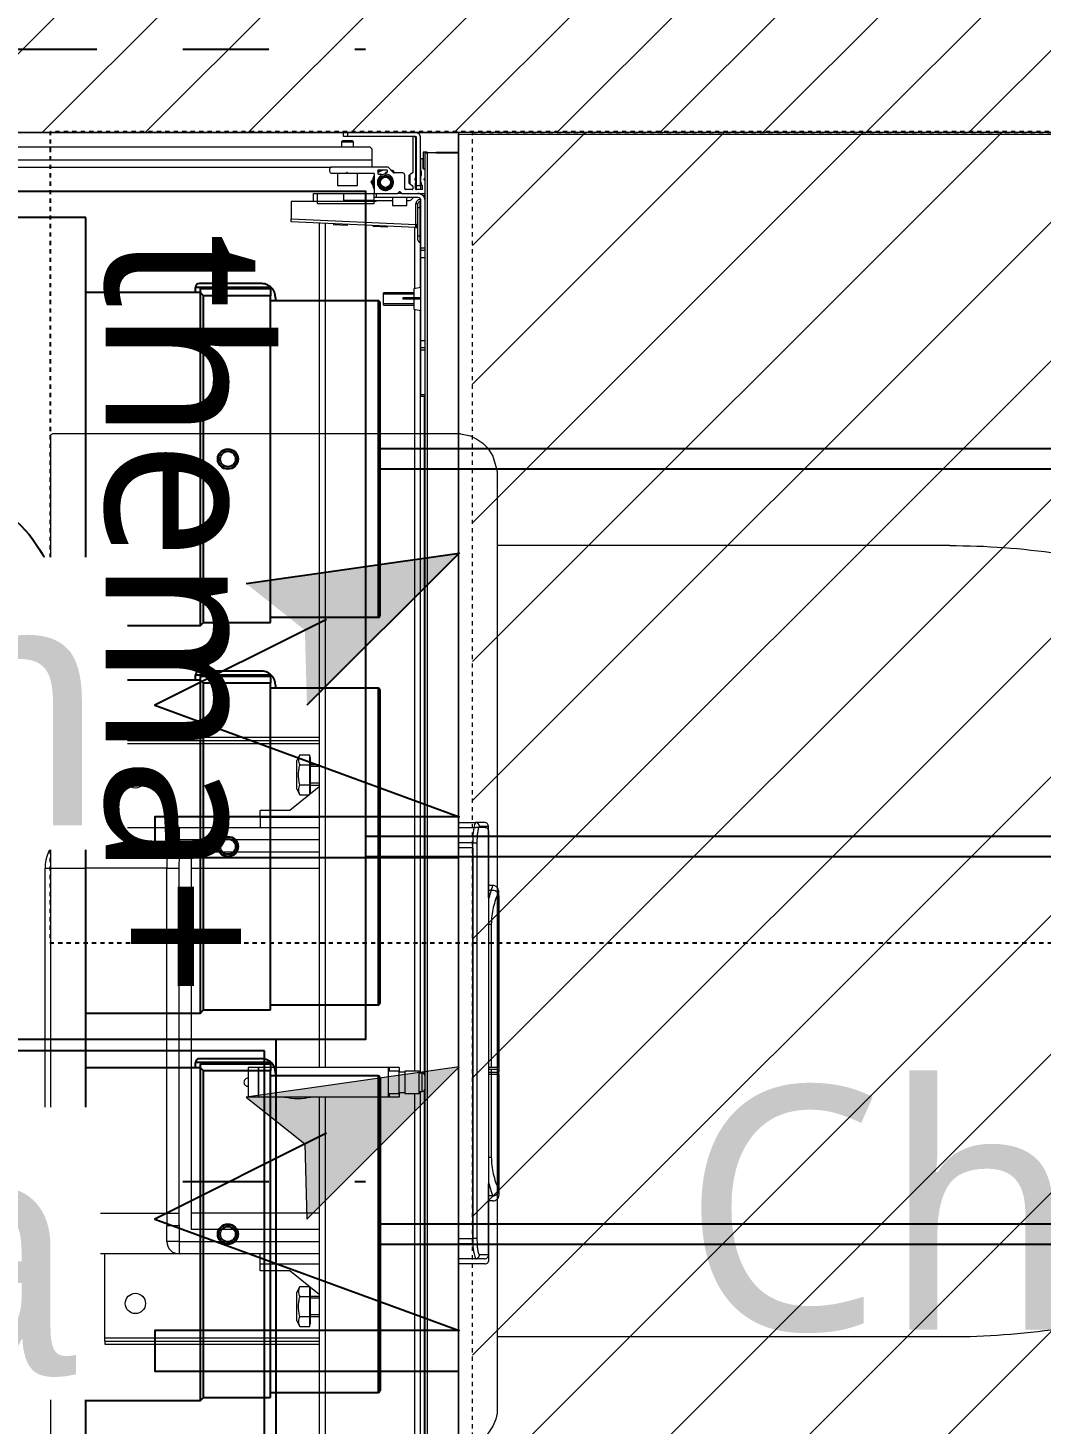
# Model space of a CAD drawing. Header units: centimetres. Extents: x 2191 to 12545, y -680 to 18662.
# Drawn here: x 10282.8 to 10332.7, y 8879.8 to 8948.6 of the extents above; entities that cross this region are included whole.
import ezdxf

# ---------------------------------------------------------------- set-up
doc = ezdxf.new("R2010")
doc.units = ezdxf.units.CM
for name, pattern in [('prlm_vmc', [0.282222, 0.141111, -0.141111]), ('Style de ligne -1', [0.41664, 0.20828, -0.20836]), ('VW-01', [0.41656, 0.20828, -0.20828])]:
    doc.linetypes.add(name, pattern=pattern)
for name, color, linetype in [('B Aménagement intérieur', 252, 'Continuous'), ('B Faux plafonds', 252, 'Continuous'), ('B Faux plafonds_Hatch', 252, 'Continuous'), ('B GÈnÈral_Hatch', 252, 'Continuous'), ('B Général', 252, 'Continuous'), ('C ANNOTATIONS-prestations', 252, 'Continuous'), ('D SURFACES-shab', 252, 'Continuous'), ('prlm-CHAUFF', 4, 'Continuous')]:
    doc.layers.add(name, color=color, linetype=linetype)
doc.layers.add('prlm-ELEC-CFO', color=1, linetype='Continuous', lineweight=25)
doc.styles.add('prlm-chauff', font='trebucbi.ttf', dxfattribs={"height": 18})
doc.styles.add('prlm-elec-cfo', font='comic.ttf', dxfattribs={"height": 12})

# ---------------------------------------------------------------- blocks, each defined once
blk = doc.blocks.new('200_wc-2')
at = {"layer": 'B Général', "color": 7, "linetype": 'Continuous', "lineweight": 5}
for p, q in [((-25, -20.1), (-25, 0)), ((-24.9, 0.1), (24.9, 0.1)), ((25, -20.1), (25, 0)), ((-19.5, -44.2), (-19.5, -21.9)), ((19.5, -44.2), (19.5, -21.9))]:
    blk.add_line(p, q, dxfattribs=at)
at = {"layer": 'B Général', "color": 7, "linetype": 'Continuous', "lineweight": 5, "flags": 128}
blk.add_lwpolyline([(-25, -20.1), (-24.9, -20.6), (-24.75, -20.9), (-24.55, -21.2), (-24.3, -21.45), (-23.9, -21.7), (-23.4, -21.85), (-23.15, -21.9), (23.25, -21.9), (23.55, -21.85), (23.9, -21.7), (24.2, -21.5), (24.45, -21.3), (24.65, -21.05), (24.8, -20.75), (24.9, -20.5), (24.95, -20.3), (25, -20.1)], dxfattribs=at)
for points in [[(-19.5, -44.199), (-19.5, -44.2, 0.036537), (-19.11, -49.53, 0.035337), (-17.941, -54.747), (-17.94, -54.75, 0.041299), (-16.221, -59.088), (-16.22, -59.09), (-16.217, -59.097, 0.041783), (-13.79, -63.08, 0.053503), (-10.774, -66.396), (-10.77, -66.4, 0.054816), (-7.122, -69.019), (-7.12, -69.02, 0.063755), (-3.68, -70.42), (-3.678, -70.421, 0.064897), (0, -70.9)], [(0, -70.9, 0.064897), (3.678, -70.421), (3.68, -70.42, 0.063726), (7.12, -69.02), (7.122, -69.019, 0.054816), (10.77, -66.4), (10.774, -66.396, 0.053503), (13.79, -63.08, 0.041783), (16.217, -59.097), (16.22, -59.09), (16.221, -59.088, 0.041299), (17.94, -54.75), (17.941, -54.747, 0.035337), (19.11, -49.53, 0.036556), (19.5, -44.2)]]:
    blk.add_lwpolyline(points, format="xyb", dxfattribs=at)
at = {"layer": 'B Général', "color": 7, "linetype": 'Continuous', "lineweight": 5}
for centre, start, end in [((-24.9, 0), 90, 180), ((24.9, 0), 0, 90)]:
    blk.add_arc(centre, 0.1, start, end, dxfattribs=at)
blk = doc.blocks.new('Groupe-126-1')
at = {"layer": 'B Général', "color": 154, "linetype": 'Style de ligne -1', "true_color": 0x0053a6, "flags": 128}
blk.add_lwpolyline([(-35.4, 7.6), (35.6, 7.6), (35.6, -32.4), (-35.4, -32.4)], close=True, dxfattribs=at)
at = {"layer": 'B Général', "xscale": -1, "rotation": 270}
blk.add_blockref('200_wc-2', (35.5, 7.5), dxfattribs=at)
blk = doc.blocks.new('WC-plan-PMR')
at = {"layer": 'B Général', "color": 7}
blk.add_blockref('Groupe-126-1', (0, 0), dxfattribs=at)
blk = doc.blocks.new('Groupe-137-1')
at = {"layer": 'B Faux plafonds_Hatch', "linetype": 'Continuous', "lineweight": 5, "true_color": 0xaaaaaa}
h = blk.add_hatch(dxfattribs=at)
h.set_pattern_fill('F_P__SOFFITE', color=253, style=0, pattern_type=2)
h.set_pattern_definition([(45, (0, 0.2205), (-3.5277778, 3.3072917), [])])
h.paths.add_polyline_path([(10935.773, 4134.411), (11065.081, 4134.411), (11065.081, 3989.561), (10935.773, 3989.561)])
at = {"layer": 'B Faux plafonds', "linetype": 'VW-01', "lineweight": 5, "flags": 128}
blk.add_lwpolyline([(10935.773, 4134.411), (11065.081, 4134.411), (11065.081, 3989.561), (10935.773, 3989.561)], close=True, dxfattribs=at)
at = {"layer": 'D SURFACES-shab', "lineweight": 18, "flags": 128}
blk.add_lwpolyline([(10935.081, 4134.34), (11065.081, 4134.34), (11065.081, 3989.561), (10935.081, 3989.561)], close=True, dxfattribs=at)
at = {"layer": 'B Général', "color": 7, "rotation": 180}
blk.add_blockref('WC-plan-PMR', (10950.581, 4102.061), dxfattribs=at)
blk = doc.blocks.new('Gaine 150_70')
at = {"layer": 'B Général', "color": 7, "linetype": 'Continuous', "lineweight": 5}
for p, q in [((-32.9, 37.985), (-32.9, 37.785)), ((-32.65, 38), (-32.65, 37.8)), ((-32.6, 38.285), (-32.6, 38.285)), ((-23.943, 38.285), (-32.6, 38.285)), ((-32.35, 38.3), (-32.35, 38.3)), ((-23.693, 38.3), (-32.35, 38.3)), ((-30.99, 37.919), (-23.943, 37.919)), ((-30.99, 37.782), (-30.99, 37.919)), ((-23.943, 37.919), (-23.943, 38.285)), ((-23.943, 37.782), (-23.943, 37.919)), ((-23.834, 38.285), (-23.834, 37.919)), ((-17.9, 38.285), (-23.834, 38.285)), ((-23.834, 37.919), (-19.51, 37.919)), ((-23.834, 37.919), (-23.834, 37.782)), ((-23.693, 37.934), (-23.693, 38.3)), ((-23.693, 37.797), (-23.693, 37.934)), ((-23.584, 38.3), (-23.584, 37.934)), ((-17.65, 38.3), (-23.584, 38.3)), ((-23.584, 37.934), (-23.584, 37.797)), ((-19.51, 37.782), (-19.51, 37.919)), ((-17.9, 38.285), (-17.9, 38.285)), ((-17.65, 38.3), (-17.65, 38.3)), ((-17.6, 37.985), (-17.6, 37.785)), ((-17.35, 38), (-17.35, 37.8)), ((-36, 37.585), (-36, 37.138)), ((-35.8, 37.785), (-35.8, 37.336)), ((-32.287, 37.785), (-35.8, 37.785)), ((-35.75, 37.6), (-35.75, 37.153)), ((-14.4, 37.8), (-35.55, 37.8)), ((-35, 37.213), (-15.5, 37.213)), ((-35, 37.015), (-35, 37.213)), ((-31.01, 37.782), (-19.49, 37.782)), ((-14.7, 37.785), (-18.19, 37.785)), ((-15.5, 37.213), (-15.5, 37.015)), ((-14.7, 37.785), (-14.7, 37.336)), ((-14.5, 37.585), (-14.5, 37.138)), ((-14.25, 37.6), (-14.25, 37.153)), ((-36, 36.305), (-36, 37.138)), ((-35.75, 36.32), (-35.75, 37.153)), ((-35, 37.015), (-35, 36.305)), ((-15.5, 37.015), (-35, 37.015)), ((-34.75, 37.03), (-34.75, 36.32)), ((-15.25, 37.03), (-34.75, 37.03)), ((-15.5, 36.305), (-15.5, 37.015)), ((-15.25, 36.32), (-15.25, 37.03)), ((-14.5, 37.138), (-14.5, 36.305)), ((-14.25, 37.153), (-14.25, 36.32)), ((18.5, 36.305), (-69, 36.305))]:
    blk.add_line(p, q, dxfattribs=at)
at = {"layer": 'B Général', "color": 7, "linetype": 'Continuous', "lineweight": 5, "flags": 128}
for points in [[(-32.6, 38.285, 0.198912), (-32.812, 38.197, 0.198912), (-32.9, 37.985)], [(-32.9, 37.985, 0.015662), (-32.555, 37.873, 0.015662), (-32.204, 37.783)], [(-32.35, 38.3, 0.198912), (-32.562, 38.212, 0.198912), (-32.65, 38)], [(-32.6, 38.285, 0.052495), (-31.814, 38.017, 0.052495), (-30.99, 37.919)], [(-19.51, 37.919, 0.052763), (-18.686, 38.017, 0.052763), (-17.9, 38.285)], [(-18.296, 37.783, 0.015616), (-17.945, 37.873, 0.015616), (-17.6, 37.985)], [(-17.6, 37.985, 0.198912), (-17.688, 38.197, 0.198912), (-17.9, 38.285)], [(-17.35, 38, 0.198912), (-17.438, 38.212, 0.198912), (-17.65, 38.3)], [(-35.8, 37.785, 0.198912), (-35.941, 37.726, 0.198912), (-36, 37.585)], [(-35.55, 37.8, 0.198912), (-35.691, 37.741, 0.198912), (-35.75, 37.6)], [(-32.305, 37.785), (-32.301, 37.785, 0.000336), (-31.019, 37.782), (-31.01, 37.782)], [(-14.5, 37.585, 0.198912), (-14.559, 37.726, 0.198912), (-14.7, 37.785)], [(-14.25, 37.6, 0.198912), (-14.309, 37.741, 0.198912), (-14.45, 37.8)], [(-36, 37.138, 0.057305), (-35.507, 37.019, 0.057305), (-35, 37.015)], [(-15.5, 37.015, 0.052931), (-14.993, 37.023, 0.052931), (-14.5, 37.138)]]:
    blk.add_lwpolyline(points, format="xyb", dxfattribs=at)
blk.add_lwpolyline([(-19.49, 37.782), (-18.183, 37.785), (-18.182, 37.785)], dxfattribs=at)
for points in [[(-70, 36.305), (19.5, 36.305), (19.5, -2.715), (-70, -2.715)], [(-70, -2.7), (-70, 36.3), (19.5, 36.3), (19.5, -2.7)]]:
    blk.add_lwpolyline(points, close=True, dxfattribs=at)
at = {"layer": 'B Général', "color": 7, "linetype": 'Continuous', "lineweight": 5}
for points, knots in [([(-35.8, 37.336), (-35.802, 37.336), (-35.829, 37.335), (-35.876, 37.322), (-35.911, 37.303), (-35.936, 37.284), (-35.958, 37.26), (-35.976, 37.234), (-35.989, 37.206), (-36, 37.167), (-36, 37.141), (-36, 37.14), (-36, 37.138)], [0, 0, 0, 1, 2, 3, 4, 5, 6, 7, 8, 9, 9, 10, 10, 10]), ([(-35.8, 37.336), (-35.783, 37.302), (-35.674, 37.269), (-35.305, 37.21), (-35.003, 37.213), (-35.002, 37.213), (-35, 37.213)], [0, 0, 0, 1, 2, 3, 3, 4, 4, 4]), ([(-15.5, 37.213), (-15.212, 37.211), (-14.837, 37.263), (-14.728, 37.302), (-14.701, 37.325), (-14.7, 37.335), (-14.7, 37.336), (-14.7, 37.336)], [0, 0, 0, 1, 2, 3, 4, 4, 5, 5, 5]), ([(-14.5, 37.138), (-14.5, 37.14), (-14.5, 37.167), (-14.514, 37.213), (-14.533, 37.247), (-14.553, 37.273), (-14.576, 37.294), (-14.603, 37.312), (-14.631, 37.324), (-14.671, 37.335), (-14.697, 37.336), (-14.698, 37.336), (-14.7, 37.336)], [0, 0, 0, 1, 2, 3, 4, 5, 6, 7, 8, 9, 9, 10, 10, 10])]:
    blk.add_open_spline(points, degree=2, knots=knots, dxfattribs=at)
at = {"layer": 'C ANNOTATIONS-prestations'}
blk.add_line((-69, 36.305), (-69, 35.205), dxfattribs=at)
at = {"layer": 'C ANNOTATIONS-prestations', "lineweight": 5}
for p, q in [((-69, 35.205), (-69, 34.755)), ((-67.4, 34.435), (-69.75, 34.435)), ((-69.03, 34.755), (-69.03, 34.555)), ((-69, 34.755), (-69.03, 34.755)), ((-69.03, 34.555), (-68.23, 34.555)), ((-69, 34.655), (-69, 34.755)), ((-69, 34.755), (18.5, 34.755)), ((18.5, 34.655), (-69, 34.655)), ((-68.7, 34.525), (-68.7, 34.465)), ((-68.23, 34.555), (-68.67, 34.555)), ((-68.67, 34.435), (-68.135, 34.435)), ((-68.23, 34.555), (-68.23, 34.655)), ((-68.2, 34.625), (-68.2, 34.585)), ((-67.904, 34.485), (-68.076, 34.485)), ((-67.94, 34.485), (-67.901, 34.446)), ((-67.901, 34.446), (-67.868, 34.446)), ((-67.845, 34.435), (-67.56, 34.435)), ((-67.771, 34.655), (-67.721, 34.606)), ((-67.736, 34.62), (-67.664, 34.62)), ((-67.679, 34.606), (-67.629, 34.655)), ((-67.537, 34.446), (-67.499, 34.446)), ((-67.4, 34.485), (-67.501, 34.485)), ((-67.499, 34.446), (-67.46, 34.485)), ((-67.4, 34.505), (-67.4, 34.485)), ((-67.4, 34.435), (-67.2, 34.435)), ((-67.4, 34.235), (-67.4, 34.435)), ((-67.23, 34.535), (-67.37, 34.535)), ((-67.2, 34.505), (-67.2, 34.215)), ((-67, 34.625), (-67, 34.655)), ((-67, 33.517), (-67, 34.625)), ((-66.9, 34.55), (-66.9, 34.655)), ((-64.317, 34.455), (-66.65, 34.455)), ((-66.6, 34.405), (-66.6, 34.455)), ((-66.6, 34.405), (-66.3, 34.405)), ((-66.3, 34.455), (-66.3, 34.405)), ((-66.3, 34.405), (-64.9, 34.405)), ((-66.3, 34.405), (-66.3, 34.305)), ((-64.9, 34.405), (-64.9, 34.455)), ((-64.9, 34.405), (-64.6, 34.405)), ((-64.9, 34.405), (-64.9, 34.305)), ((-64.6, 34.455), (-64.6, 34.405)), ((-62.366, 34.435), (-64.6, 34.435)), ((-64.317, 34.455), (-64.317, 34.655)), ((-64.182, 34.455), (-64.317, 34.455)), ((-64.182, 34.655), (-64.182, 34.455)), ((-63.85, 34.455), (-64.182, 34.455)), ((-63.85, 34.455), (-63.85, 34.655)), ((-59.75, 34.455), (-63.85, 34.455)), ((-62.37, 34.455), (-62.3, 34.105)), ((-61.85, 34.455), (-61.85, 33.696)), ((-61.8, 34.455), (-61.8, 33.696)), ((-61.3, 34.105), (-61.23, 34.455)), ((-23.65, 34.435), (-61.234, 34.435)), ((-59.75, 34.455), (-59.75, 34.655)), ((-59.418, 34.455), (-59.75, 34.455)), ((-59.418, 34.455), (-59.418, 34.655)), ((-59.283, 34.455), (-59.418, 34.455)), ((-59.283, 34.655), (-59.283, 34.455)), ((-57.1, 34.455), (-59.283, 34.455)), ((-57.1, 34.455), (-57.1, 34.655)), ((-57, 34.455), (-57.1, 34.455)), ((-57, 34.655), (-57, 34.455)), ((-23.583, 34.635), (-57, 34.635)), ((-22.75, 34.51), (-23.65, 34.51)), ((-23.65, 34.51), (-23.65, 34.36)), ((6.5, 34.635), (-22.817, 34.635)), ((-22.75, 34.36), (-22.75, 34.51)), ((10.724, 34.435), (-22.75, 34.435)), ((-70, 34.185), (-70, 30.835)), ((-69.8, 34.185), (-69.8, 30.835)), ((-69.8, 34.105), (-69.8, 34.085)), ((-69.77, 34.055), (-68.041, 34.055)), ((-67.4, 34.235), (-69.75, 34.235)), ((-68.105, 34.205), (-69.7, 34.205)), ((-68.077, 34.185), (-67.903, 34.185)), ((-68.016, 34.042), (-67.929, 33.918)), ((-67.904, 33.905), (-67.496, 33.905)), ((-67.9, 34.235), (-67.9, 34.185)), ((-67.9, 33.905), (-67.9, 33.875)), ((-67.9, 33.875), (-67.5, 33.875)), ((-67.9, 33.875), (-67.88, 33.855)), ((-67.88, 33.855), (-67.52, 33.855)), ((-67.783, 34.205), (-67.875, 34.205)), ((-67.857, 34.185), (-67.857, 34.235)), ((-67.857, 33.855), (-67.857, 33.905)), ((-67.762, 34.196), (-67.721, 34.156)), ((-67.679, 34.156), (-67.638, 34.196)), ((-67.53, 34.205), (-67.617, 34.205)), ((-67.543, 34.185), (-67.543, 34.235)), ((-67.543, 33.855), (-67.543, 33.905)), ((-67.52, 33.855), (-67.5, 33.875)), ((-67.23, 34.185), (-67.502, 34.185)), ((-67.5, 34.185), (-67.5, 34.235)), ((-67.5, 33.875), (-67.5, 33.905)), ((-67.471, 33.918), (-67.384, 34.042)), ((-67.2, 34.235), (-67.4, 34.235)), ((-67.359, 34.055), (-67.23, 34.055)), ((-67.2, 34.025), (-67.2, 33.685)), ((-66.8, 34.305), (-66.8, 32.255)), ((-66.4, 33.755), (-66.8, 33.755)), ((-66.65, 33.755), (-66.65, 33.852)), ((-66.3, 34.305), (-66.5, 34.305)), ((-66.5, 34.205), (-66.5, 34.305)), ((-65.471, 34.205), (-66.5, 34.205)), ((-66.4, 33.055), (-66.4, 33.755)), ((-64.9, 34.305), (-66.3, 34.305)), ((-65.75, 28.055), (-65.471, 34.205)), ((-65.321, 34.198), (-65.6, 28.055)), ((-65.471, 34.205), (-65.47, 34.21)), ((-65.321, 34.198), (-65.471, 34.205)), ((-65.324, 34.135), (-62.306, 34.135)), ((-65.32, 34.21), (-65.321, 34.198)), ((-64.7, 34.305), (-64.9, 34.305)), ((-62.3, 34.105), (-61.85, 34.105)), ((-62.1, 34.105), (-62.1, 32.605)), ((-62.039, 34.105), (-62.039, 32.605)), ((-61.8, 34.105), (-61.3, 34.105)), ((-61.561, 34.105), (-61.561, 32.605)), ((-61.5, 32.605), (-61.5, 34.105)), ((-61.294, 34.135), (-23.75, 34.135)), ((-22.65, 34.36), (-23.75, 34.36)), ((-23.75, 34.36), (-23.75, 33.66)), ((-22.65, 33.66), (-22.65, 34.36)), ((-22.65, 34.135), (10.784, 34.135)), ((-68.019, 33.106), (-68.291, 32.834)), ((-68.156, 33.055), (-68.056, 33.113)), ((-68.156, 32.969), (-68.156, 33.055)), ((-68.01, 33.555), (-68.01, 33.127)), ((-67.23, 33.655), (-67.91, 33.655)), ((-67.079, 33.426), (-67.009, 33.496)), ((-67.009, 33.314), (-67.079, 33.384)), ((-67, 33.517), (-67, 33.293)), ((-67, 32.185), (-67, 33.293)), ((-66.8, 33.055), (-66.4, 33.055)), ((-66.65, 32.155), (-66.65, 33.055)), ((-61.85, 33.696), (-61.8, 33.696)), ((-61.85, 33.696), (-61.85, 33.56)), ((-61.85, 33.56), (-61.8, 33.56)), ((-61.8, 33.696), (-61.8, 33.56)), ((-23.925, 33.385), (-23.925, 32.885)), ((-23.925, 33.385), (-23.7, 33.385)), ((-23.75, 33.66), (-22.65, 33.66)), ((-23.75, 33.36), (-22.65, 33.36)), ((-23.75, 33.36), (-23.75, 32.86)), ((-23.7, 33.66), (-23.7, 33.36)), ((-22.7, 33.36), (-22.7, 33.66)), ((-22.7, 33.385), (-22.475, 33.385)), ((-22.65, 32.86), (-22.65, 33.36)), ((-22.475, 33.385), (-22.475, 32.885)), ((-68.3, 32.813), (-68.3, 30.055)), ((-68.15, 32.775), (-68.15, 32.355)), ((-68.104, 32.325), (-68.15, 32.351)), ((-68.07, 32.805), (-68.12, 32.805)), ((-68.04, 32.735), (-68.04, 32.775)), ((-67.979, 32.705), (-68.01, 32.705)), ((-67.96, 32.355), (-67.96, 32.465)), ((-67.93, 32.495), (-67.907, 32.495)), ((-67.2, 32.899), (-67.2, 32.511)), ((-65.334, 32.803), (-65.384, 32.805)), ((-65.334, 32.803), (-65.366, 32.101)), ((-61.5, 32.605), (-62.1, 32.605)), ((-23.925, 32.885), (-23.75, 32.885)), ((-23.925, 32.885), (-23.925, 32.86)), ((-22.475, 32.86), (-23.925, 32.86)), ((-23.925, 32.86), (-23.925, 26.46)), ((-22.65, 32.885), (-22.475, 32.885)), ((-22.475, 32.885), (-22.475, 32.86)), ((-22.475, 32.86), (-22.475, 26.46)), ((-69.2, 32.035), (-69.3, 31.935)), ((-69.3, 1.435), (-69.3, 31.935)), ((-69.2, 32.035), (-68.65, 32.035)), ((-68.65, 32.035), (-68.3, 32.035)), ((-68.65, 1.335), (-68.65, 32.035)), ((-68.12, 32.325), (-67.99, 32.325)), ((-68, 30.867), (-68, 32.125)), ((-67.97, 32.155), (-67.03, 32.155)), ((-67.55, 32.005), (-67.65, 32.063)), ((-67.45, 32.063), (-67.55, 32.005)), ((-67, 32.255), (-66.8, 32.255)), ((-67, 32.155), (-67, 32.185)), ((-67, 30.655), (-67, 32.155)), ((-66.8, 32.155), (-67, 32.155)), ((-66.8, 32.255), (-66.8, 32.155)), ((-66.65, 32.155), (-66.8, 32.155)), ((-66.65, 32.257), (-66.61, 32.255)), ((-66.5, 32.155), (-66.65, 32.155)), ((-66.65, 32.155), (-66.65, 30.655)), ((-66.61, 32.255), (-66.601, 28.055)), ((-66.5, 29.355), (-66.5, 32.155)), ((-65.416, 32.104), (-65.366, 32.101)), ((-69.55, 31.135), (-69.6, 31.085)), ((-69.6, 31.085), (-69.6, 30.585)), ((-69.55, 30.535), (-69.55, 31.135)), ((-69.3, 31.135), (-69.55, 31.135)), ((-67.4, 31.335), (-68, 31.335)), ((-67.4, 30.335), (-67.4, 31.335)), ((-70, 30.635), (-70, 30.835)), ((-70, 30.835), (-69.8, 30.835)), ((-69.8, 30.635), (-70, 30.635)), ((-69.8, 30.835), (-69.8, 30.635)), ((-69.6, 30.585), (-69.55, 30.535)), ((-69.55, 30.535), (-69.3, 30.535)), ((-68.029, 30.826), (-68.009, 30.846)), ((-68.009, 30.764), (-68.029, 30.784)), ((-68, 30.743), (-68, 30.867)), ((-68, 30.055), (-68, 30.743)), ((-68, 30.335), (-67.4, 30.335)), ((-67, 29.355), (-67, 30.655)), ((-66.65, 30.655), (-67, 30.655)), ((-65.423, 30.841), (-65.473, 30.843)), ((-65.423, 30.841), (-65.455, 30.139)), ((-68.3, 3.285), (-68.3, 30.055)), ((-68.2, 29.955), (-68.1, 29.955)), ((-65.524, 29.735), (-23.925, 29.735)), ((-65.505, 30.142), (-65.455, 30.139)), ((-22.475, 29.735), (15.024, 29.735)), ((-67, 29.155), (-67, 29.355)), ((-66.5, 29.355), (-67, 29.355)), ((-66.603, 29.155), (-67, 29.155)), ((-65.537, 29.435), (-23.925, 29.435)), ((-40.2, 18.885), (-40.2, 29.435)), ((-40.05, 18.885), (-40.05, 29.435)), ((-39.9, 18.885), (-39.9, 29.435)), ((-39.086, 28.985), (-39.331, 28.985)), ((-39.331, 28.489), (-39.331, 28.985)), ((-37.5, 29.005), (-39.2, 29.005)), ((-39.2, 29.005), (-39.2, 28.985)), ((-38.841, 28.985), (-39.086, 28.985)), ((-38.85, 29.435), (-38.85, 29.005)), ((-38.35, 28.985), (-38.841, 28.985)), ((-38.841, 28.489), (-38.841, 28.985)), ((-38.758, 29.435), (-38.758, 29.005)), ((-37.859, 28.985), (-38.35, 28.985)), ((-37.942, 29.435), (-37.942, 29.005)), ((-37.614, 28.985), (-37.859, 28.985)), ((-37.859, 28.489), (-37.859, 28.985)), ((-37.85, 29.005), (-37.85, 29.435)), ((-37.754, 29.435), (-36.592, 27.99)), ((-37.392, 28.985), (-37.614, 28.985)), ((-37.5, 28.985), (-37.5, 29.005)), ((-37.369, 28.489), (-37.369, 28.956)), ((-36.25, 29.435), (-36.25, 26.535)), ((-35.75, 22.535), (-35.75, 29.435)), ((-35.15, 29.435), (-35.15, 22.535)), ((-34.55, 23.135), (-34.55, 29.435)), ((-33.75, 23.135), (-33.75, 29.435)), ((-22.475, 29.435), (15.037, 29.435)), ((-16.75, 29.435), (-16.75, 23.135)), ((-15.95, 29.435), (-15.95, 23.135)), ((-15.35, 22.535), (-15.35, 29.435)), ((-14.75, 29.435), (-14.75, 22.535)), ((-14.25, 26.535), (-14.25, 29.435)), ((-12.746, 29.435), (-13.908, 27.99)), ((-13.131, 28.489), (-13.131, 28.956)), ((-12.886, 28.985), (-13.108, 28.985)), ((-11.3, 29.005), (-13, 29.005)), ((-13, 29.005), (-13, 28.985)), ((-12.641, 28.985), (-12.886, 28.985)), ((-12.65, 29.435), (-12.65, 29.005)), ((-12.15, 28.985), (-12.641, 28.985)), ((-12.641, 28.489), (-12.641, 28.985)), ((-12.558, 29.435), (-12.558, 29.005)), ((-11.659, 28.985), (-12.15, 28.985)), ((-11.742, 29.435), (-11.742, 29.005)), ((-11.414, 28.985), (-11.659, 28.985)), ((-11.659, 28.489), (-11.659, 28.985)), ((-11.65, 29.005), (-11.65, 29.435)), ((-11.169, 28.985), (-11.414, 28.985)), ((-11.3, 28.985), (-11.3, 29.005)), ((-11.169, 28.489), (-11.169, 28.985)), ((-10.6, 18.885), (-10.6, 29.435)), ((-10.45, 18.885), (-10.45, 29.435)), ((-10.3, 18.885), (-10.3, 29.435)), ((-39.331, 28.489), (-39.05, 28.345)), ((-37.65, 28.345), (-39.05, 28.345)), ((-37.65, 28.345), (-37.369, 28.489)), ((-13.131, 28.489), (-12.85, 28.345)), ((-11.45, 28.345), (-12.85, 28.345)), ((-11.45, 28.345), (-11.169, 28.489)), ((-66.601, 28.055), (-65.75, 28.055)), ((-65.6, 28.055), (-65.75, 28.055)), ((-36.592, 27.99), (-36.592, 26.535)), ((-13.908, 27.99), (-13.908, 26.535)), ((-36.25, 26.535), (-36.592, 26.535)), ((-36.25, 26.535), (-35.75, 26.535)), ((-22.475, 26.46), (-23.925, 26.46)), ((-23.925, 26.46), (-23.925, 26.435)), ((-23.925, 26.435), (-23.925, 25.935)), ((-23.925, 26.435), (-22.475, 26.435)), ((-22.475, 26.46), (-22.475, 26.435)), ((-22.475, 26.435), (-22.475, 25.935)), ((-14.25, 26.535), (-14.75, 26.535)), ((-13.908, 26.535), (-14.25, 26.535)), ((-23.925, 25.935), (-22.475, 25.935)), ((-34.55, 23.135), (-15.95, 23.135)), ((-35.75, 17.935), (-35.75, 22.535)), ((-35.75, 22.535), (-35.15, 22.535)), ((-35.15, 22.535), (-34.374, 22.535)), ((-35.15, 21.935), (-35.15, 22.535)), ((-34.374, 21.935), (-34.374, 22.535)), ((-33.75, 22.527), (-16.75, 22.527)), ((-33.75, 21.935), (-33.75, 22.527)), ((-16.75, 21.935), (-16.75, 22.527)), ((-16.126, 22.535), (-15.35, 22.535)), ((-16.126, 22.535), (-16.126, 21.935)), ((-15.35, 22.535), (-15.35, 21.935)), ((-15.35, 22.535), (-14.75, 22.535)), ((-14.75, 22.535), (-14.75, 17.935)), ((-34.374, 21.935), (-35.15, 21.935)), ((-34.374, 21.935), (-33.75, 21.935)), ((-16.75, 21.935), (-33.75, 21.935)), ((-33.75, 21.935), (-33.75, 17.935)), ((-16.75, 17.935), (-16.75, 21.935)), ((-16.75, 21.935), (-16.126, 21.935)), ((-15.35, 21.935), (-16.126, 21.935)), ((-40.05, 18.885), (-40.2, 18.885)), ((-39.9, 18.885), (-40.05, 18.885)), ((-35.75, 18.885), (-39.9, 18.885)), ((-10.6, 18.885), (-14.75, 18.885)), ((-10.45, 18.885), (-10.6, 18.885)), ((-10.45, 18.885), (-10.3, 18.885)), ((-35.75, 17.935), (-33.75, 17.935)), ((-33.75, 17.935), (-16.75, 17.935)), ((-33.75, 15.935), (-33.75, 17.935)), ((-14.75, 17.935), (-16.75, 17.935)), ((-16.75, 15.935), (-16.75, 17.935)), ((-16.75, 15.935), (-33.75, 15.935))]:
    blk.add_line(p, q, dxfattribs=at)
at = {"layer": 'C ANNOTATIONS-prestations', "lineweight": 5, "flags": 128}
for points in [[(-69.75, 34.435, 0.198912), (-69.927, 34.362, 0.198912), (-70, 34.185)], [(-68.67, 34.555, 0.198912), (-68.691, 34.546, 0.198912), (-68.7, 34.525)], [(-68.7, 34.465, 0.198912), (-68.691, 34.444, 0.198912), (-68.67, 34.435)], [(-68.23, 34.555, 0.198912), (-68.209, 34.564, 0.198912), (-68.2, 34.585)], [(-68.17, 34.655, 0.198912), (-68.191, 34.646, 0.198912), (-68.2, 34.625)], [(-68.135, 34.435, 0.17724), (-68.116, 34.442, 0.17724), (-68.105, 34.46)], [(-68.076, 34.485, 0.17724), (-68.095, 34.478, 0.17724), (-68.105, 34.46)], [(-67.875, 34.46, 0.17724), (-67.885, 34.478, 0.17724), (-67.904, 34.485)], [(-67.9, 34.435, 0.013224), (-67.9, 34.44, 0.013224), (-67.901, 34.446)], [(-67.875, 34.46, 0.17724), (-67.864, 34.442, 0.17724), (-67.845, 34.435)], [(-67.721, 34.606, 0.198912), (-67.7, 34.597, 0.198912), (-67.679, 34.606)], [(-67.56, 34.435, 0.17724), (-67.541, 34.442, 0.17724), (-67.53, 34.46)], [(-67.501, 34.485, 0.17724), (-67.52, 34.478, 0.17724), (-67.53, 34.46)], [(-67.499, 34.446, 0.013224), (-67.5, 34.44, 0.013224), (-67.5, 34.435)], [(-67.37, 34.535, 0.198912), (-67.391, 34.526, 0.198912), (-67.4, 34.505)], [(-67.2, 34.505, 0.198912), (-67.209, 34.526, 0.198912), (-67.23, 34.535)], [(-67, 34.625, 0.198912), (-67.009, 34.646, 0.198912), (-67.03, 34.655)], [(-66.65, 34.655, 0.198912), (-66.897, 34.552, 0.198912), (-67, 34.305)], [(-66.65, 34.455, 0.198912), (-66.756, 34.411, 0.198912), (-66.8, 34.305)], [(-66.695, 34.448, 0.227222), (-66.656, 34.28, 0.227222), (-66.5, 34.205)], [(-66.6, 34.405, 0.198912), (-66.571, 34.334, 0.198912), (-66.5, 34.305)], [(-64.7, 34.305, 0.198912), (-64.629, 34.334, 0.198912), (-64.6, 34.405)], [(-23.538, 34.655, 0.16547), (-23.619, 34.601, 0.16547), (-23.65, 34.51)], [(-22.75, 34.51, 0.16547), (-22.781, 34.601, 0.16547), (-22.862, 34.655)], [(-69.75, 34.235, 0.198912), (-69.785, 34.22, 0.198912), (-69.8, 34.185)], [(-69.7, 34.205, 0.198912), (-69.771, 34.176, 0.198912), (-69.8, 34.105)], [(-69.8, 34.085, 0.198912), (-69.791, 34.064, 0.198912), (-69.77, 34.055)], [(-68.105, 34.205, 0.155096), (-68.094, 34.191, 0.155096), (-68.077, 34.185)], [(-68.016, 34.042, 0.120588), (-68.027, 34.052, 0.120588), (-68.041, 34.055)], [(-67.929, 33.918, 0.120588), (-67.918, 33.908, 0.120588), (-67.904, 33.905)], [(-67.903, 34.185, 0.155096), (-67.886, 34.191, 0.155096), (-67.875, 34.205)], [(-67.762, 34.196, 0.098491), (-67.772, 34.203, 0.098491), (-67.783, 34.205)], [(-67.721, 34.156, 0.198912), (-67.7, 34.147, 0.198912), (-67.679, 34.156)], [(-67.617, 34.205, 0.098491), (-67.628, 34.203, 0.098491), (-67.638, 34.196)], [(-67.53, 34.205, 0.155096), (-67.519, 34.191, 0.155096), (-67.502, 34.185)], [(-67.496, 33.905, 0.120588), (-67.482, 33.908, 0.120588), (-67.471, 33.918)], [(-67.359, 34.055, 0.120588), (-67.373, 34.052, 0.120588), (-67.384, 34.042)], [(-67.23, 34.185, 0.198912), (-67.209, 34.194, 0.198912), (-67.2, 34.215)], [(-67.2, 34.025, 0.198912), (-67.209, 34.046, 0.198912), (-67.23, 34.055)], [(-66.8, 34.087, 0.028434), (-66.763, 34.044, 0.028434), (-66.722, 34.005)], [(-66.65, 33.852, 0.109774), (-66.669, 33.936, 0.109774), (-66.722, 34.005)], [(-65.22, 34.305, 0.193016), (-65.289, 34.277, 0.193016), (-65.32, 34.21)], [(-68.01, 33.164, 0.041018), (-68.079, 33.083, 0.041018), (-68.133, 32.992)], [(-68.019, 33.106, 0.098491), (-68.012, 33.116, 0.098491), (-68.01, 33.127)], [(-67.91, 33.655, 0.198912), (-67.981, 33.626, 0.198912), (-68.01, 33.555)], [(-67.882, 32.482, 0.366532), (-67.384, 32.341, 0.366532), (-67.164, 32.808, 0.366532), (-67.588, 33.103, 0.366532), (-67.949, 32.733)], [(-67.23, 33.655, 0.198912), (-67.209, 33.664, 0.198912), (-67.2, 33.685)], [(-67.079, 33.426, 0.198912), (-67.088, 33.405, 0.198912), (-67.079, 33.384)], [(-67.009, 33.496, 0.098491), (-67.002, 33.506, 0.098491), (-67, 33.517)], [(-67, 33.293, 0.098491), (-67.002, 33.304, 0.098491), (-67.009, 33.314)], [(-68.291, 32.834, 0.098491), (-68.298, 32.824, 0.098491), (-68.3, 32.813)], [(-68.12, 32.805, 0.198912), (-68.141, 32.796, 0.198912), (-68.15, 32.775)], [(-68.143, 32.794, 0.018566), (-68.148, 32.75, 0.018566), (-68.15, 32.705)], [(-68.15, 32.705, 0.085942), (-68.115, 32.503, 0.085942), (-68.014, 32.325)], [(-68.15, 32.455, 0.02871), (-68.117, 32.388, 0.02871), (-68.077, 32.325)], [(-68.15, 32.355, 0.198912), (-68.141, 32.334, 0.198912), (-68.12, 32.325)], [(-68.04, 32.775, 0.198912), (-68.049, 32.796, 0.198912), (-68.07, 32.805)], [(-68.04, 32.735, 0.198912), (-68.031, 32.714, 0.198912), (-68.01, 32.705)], [(-67.99, 32.325, 0.198912), (-67.969, 32.334, 0.198912), (-67.96, 32.355)], [(-67.979, 32.705, 0.189855), (-67.958, 32.713, 0.189855), (-67.949, 32.733)], [(-67.93, 32.495, 0.198912), (-67.951, 32.486, 0.198912), (-67.96, 32.465)], [(-67.949, 32.733, 0.008728), (-67.95, 32.719, 0.008728), (-67.95, 32.705)], [(-67.95, 32.705, 0.074153), (-67.933, 32.588, 0.074153), (-67.882, 32.482)], [(-67.882, 32.482, 0.122946), (-67.893, 32.491, 0.122946), (-67.907, 32.495)], [(-67.97, 32.155, 0.198912), (-67.991, 32.146, 0.198912), (-68, 32.125)], [(-67.896, 32.155, 0.14145), (-67.55, 32.055, 0.14145), (-67.204, 32.155)], [(-67.79, 32.155, 0.103148), (-67.55, 32.105, 0.103148), (-67.31, 32.155)], [(-67.03, 32.155, 0.198912), (-67.009, 32.164, 0.198912), (-67, 32.185)], [(-68.029, 30.826, 0.198912), (-68.038, 30.805, 0.198912), (-68.029, 30.784)], [(-68.009, 30.846, 0.098491), (-68.002, 30.856, 0.098491), (-68, 30.867)], [(-68, 30.743, 0.098491), (-68.002, 30.754, 0.098491), (-68.009, 30.764)], [(-68.3, 30.055, 0.198912), (-68.271, 29.984, 0.198912), (-68.2, 29.955)], [(-68.1, 29.955, 0.198912), (-68.029, 29.984, 0.198912), (-68, 30.055)], [(-22.475, 27.735, 0.057544), (-22.4, 28.385, 0.057544), (-22.475, 29.035)], [(-39.331, 28.489, 0.132797), (-39.086, 28.422, 0.132797), (-38.841, 28.489)], [(-37.859, 28.489, 0.132797), (-37.614, 28.422, 0.132797), (-37.369, 28.489)], [(-13.131, 28.489, 0.132797), (-12.886, 28.422, 0.132797), (-12.641, 28.489)], [(-11.659, 28.489, 0.132797), (-11.414, 28.422, 0.132797), (-11.169, 28.489)], [(-23.4, 25.935, 0.414214), (-23.2, 25.735, 0.414214), (-23, 25.935)], [(-35.75, 22.535, 0.198912), (-35.574, 22.111, 0.198912), (-35.15, 21.935)], [(-15.35, 21.935, 0.198912), (-14.926, 22.111, 0.198912), (-14.75, 22.535)], [(-35.75, 17.935, 0.198912), (-35.164, 16.521, 0.198912), (-33.75, 15.935)], [(-16.75, 15.935, 0.198912), (-15.336, 16.521, 0.198912), (-14.75, 17.935)]]:
    blk.add_lwpolyline(points, format="xyb", dxfattribs=at)
blk.add_lwpolyline([(-34.374, 22.535), (-33.756, 22.527), (-33.75, 22.527)], dxfattribs=at)
at = {"layer": 'C ANNOTATIONS-prestations', "lineweight": 5}
for centre, radius in [((-67.55, 32.705), 0.35), ((-67.55, 32.705), 0.3), ((-67.55, 32.705), 0.25), ((-38.2, 20.385), 0.5), ((-12.3, 20.385), 0.5)]:
    blk.add_circle(centre, radius, dxfattribs=at)
for points, knots in [([(-65.22, 34.305), (-65.254, 34.305), (-65.318, 34.298), (-65.367, 34.286), (-65.396, 34.276), (-65.421, 34.265), (-65.441, 34.252), (-65.453, 34.242), (-65.462, 34.232), (-65.469, 34.218), (-65.47, 34.211), (-65.47, 34.21), (-65.47, 34.21)], [0, 0, 0, 1, 2, 3, 4, 5, 6, 7, 8, 9, 9, 10, 10, 10]), ([(-65.47, 34.21), (-65.431, 34.208), (-65.38, 34.207), (-65.352, 34.207), (-65.333, 34.207), (-65.324, 34.208), (-65.322, 34.209), (-65.321, 34.209), (-65.32, 34.209), (-65.32, 34.209), (-65.32, 34.21)], [0, 0, 0, 1, 2, 3, 4, 5, 6, 7, 7, 8, 8, 8]), ([(-37.859, 28.489), (-38.352, 28.36), (-38.835, 28.487), (-38.838, 28.488), (-38.841, 28.489)], [0, 0, 0, 1, 1, 2, 2, 2]), ([(-11.659, 28.489), (-12.152, 28.36), (-12.635, 28.487), (-12.638, 28.488), (-12.641, 28.489)], [0, 0, 0, 1, 1, 2, 2, 2]), ([(-16.75, 22.527), (-16.438, 22.531), (-16.132, 22.535), (-16.129, 22.535), (-16.126, 22.535)], [0, 0, 0, 1, 1, 2, 2, 2])]:
    blk.add_open_spline(points, degree=2, knots=knots, dxfattribs=at)
blk = doc.blocks.new('xi.thema+')
at = {"layer": 'prlm-CHAUFF', "color": 7, "linetype": 'prlm_vmc', "ltscale": 30}
for points in [[(-27.9, 0), (-27.9, 34.4)], [(27.9, 0), (27.9, 34.4)]]:
    blk.add_lwpolyline(points, dxfattribs=at)
at = {"layer": 'prlm-CHAUFF', "color": 0}
blk.add_lwpolyline([(-20.9, 0), (-20.9, 34.4), (20.9, 34.4), (20.9, 0)], close=True, dxfattribs=at)
for radius in [6.25, 4]:
    blk.add_circle((0, 13), radius, dxfattribs=at)
at = {"layer": 'prlm-CHAUFF', "color": 0, "insert": (0, 25.539), "char_height": 8, "width": 7.19706, "attachment_point": 5, "style": 'prlm-chauff'}
blk.add_mtext('thema+', dxfattribs=at)
blk = doc.blocks.new('xi.uta-yzen-d')
at = {"layer": 'prlm-CHAUFF', "ltscale": 50}
for p, q in [((-20.9, 35.12), (-36.3, 35.12)), ((-1.8, 35.12), (-17.2, 35.12)), ((1.9, 35.12), (17.3, 35.12)), ((-36.4, 35.02), (-20.8, 35.02)), ((-36.4, 35.02), (-36.4, 29.72)), ((-20.8, 29.72), (-20.8, 35.02)), ((-17.3, 35.02), (-1.7, 35.02)), ((-17.3, 35.02), (-17.3, 29.72)), ((-1.7, 29.72), (-1.7, 35.02)), ((1.8, 35.02), (17.4, 35.02)), ((1.8, 35.02), (1.8, 29.72)), ((17.4, 29.72), (17.4, 35.02)), ((-37.056, 29.72), (-36.65, 29.72)), ((-37.056, 29.72), (-37.056, 26.02)), ((-37, 29.72), (-37, 26.27)), ((-36.98, 29.72), (-36.98, 26.27)), ((-20.55, 29.72), (-36.65, 29.72)), ((-36.65, 29.72), (-36.65, 26.42)), ((-36.55, 29.97), (-36.4, 29.97)), ((-20.55, 26.42), (-20.55, 29.72)), ((-17.956, 29.72), (-17.55, 29.72)), ((-17.956, 29.72), (-17.956, 26.02)), ((-17.9, 29.72), (-17.9, 26.27)), ((-17.88, 29.72), (-17.88, 26.27)), ((-1.45, 29.72), (-17.55, 29.72)), ((-17.55, 29.72), (-17.55, 26.42)), ((-17.45, 29.97), (-17.3, 29.97)), ((-1.45, 26.42), (-1.45, 29.72)), ((1.144, 29.72), (1.55, 29.72)), ((1.144, 29.72), (1.144, 26.02)), ((1.2, 29.72), (1.2, 26.27)), ((1.22, 29.72), (1.22, 26.27)), ((17.65, 29.72), (1.55, 29.72)), ((1.55, 29.72), (1.55, 26.42)), ((1.65, 29.97), (1.8, 29.97)), ((17.65, 26.42), (17.65, 29.72)), ((-37.25, 29.216), (-37.25, 26.22)), ((-18.15, 29.216), (-18.15, 26.22)), ((0.95, 29.216), (0.95, 26.22)), ((-37, 28.42), (-36.98, 28.42)), ((-17.9, 28.42), (-17.88, 28.42)), ((1.2, 28.42), (1.22, 28.42)), ((-36.98, 28.07), (-37, 28.07)), ((-37, 27.693), (-36.98, 27.693)), ((-17.88, 28.07), (-17.9, 28.07)), ((-17.9, 27.693), (-17.88, 27.693)), ((1.22, 28.07), (1.2, 28.07)), ((1.2, 27.693), (1.22, 27.693)), ((-36.98, 27.343), (-37, 27.343)), ((-37, 27.293), (-36.98, 27.293)), ((-36.98, 27.193), (-37, 27.193)), ((-17.88, 27.343), (-17.9, 27.343)), ((-17.9, 27.293), (-17.88, 27.293)), ((-17.88, 27.193), (-17.9, 27.193)), ((1.22, 27.343), (1.2, 27.343)), ((1.2, 27.293), (1.22, 27.293)), ((1.22, 27.193), (1.2, 27.193)), ((-36.98, 26.27), (-37, 26.27)), ((-36.8, 26.27), (-36.98, 26.27)), ((-36.65, 26.42), (-36.8, 26.27)), ((-20.4, 26.27), (-36.8, 26.27)), ((-36.8, 26.27), (-36.8, 20.62)), ((-20.55, 26.42), (-36.65, 26.42)), ((-20.4, 26.27), (-20.55, 26.42)), ((-20.4, 20.62), (-20.4, 26.27)), ((-17.88, 26.27), (-17.9, 26.27)), ((-17.7, 26.27), (-17.88, 26.27)), ((-17.55, 26.42), (-17.7, 26.27)), ((-1.3, 26.27), (-17.7, 26.27)), ((-17.7, 26.27), (-17.7, 20.62)), ((-1.45, 26.42), (-17.55, 26.42)), ((-1.3, 26.27), (-1.45, 26.42)), ((-1.3, 20.62), (-1.3, 26.27)), ((1.22, 26.27), (1.2, 26.27)), ((1.4, 26.27), (1.22, 26.27)), ((1.55, 26.42), (1.4, 26.27)), ((17.8, 26.27), (1.4, 26.27)), ((1.4, 26.27), (1.4, 20.62)), ((17.65, 26.42), (1.55, 26.42)), ((17.8, 26.27), (17.65, 26.42)), ((17.8, 20.62), (17.8, 26.27)), ((-36.8, 26.02), (-37.05, 26.02)), ((-17.7, 26.02), (-17.95, 26.02)), ((1.4, 26.02), (1.15, 26.02))]:
    blk.add_line(p, q, dxfattribs=at)
for points in [[(0, 30), (0, 0), (39, 0), (39, 30)], [(0.571, 29.429), (0.571, 0.571), (38.429, 0.571), (38.429, 29.429)], [(-40.5, 20.62), (-40.5, 3.9), (40.5, 3.9), (40.5, 20.62)]]:
    blk.add_lwpolyline(points, close=True, dxfattribs=at)
for centre, radius in [((-28.6, 27.62), 0.5), ((-28.6, 27.62), 0.48), ((-28.6, 27.62), 0.38), ((-9.5, 27.62), 0.5), ((-9.5, 27.62), 0.48), ((-9.5, 27.62), 0.38), ((9.6, 27.62), 0.5), ((9.6, 27.62), 0.48), ((9.6, 27.62), 0.38)]:
    blk.add_circle(centre, radius, dxfattribs=at)
for centre, radius, start, end in [((-36.3, 35.02), 0.1, 90, 180), ((-20.9, 35.02), 0.1, 0, 90), ((-17.2, 35.02), 0.1, 90, 180), ((-1.8, 35.02), 0.1, 0, 90), ((1.9, 35.02), 0.1, 90, 180), ((17.3, 35.02), 0.1, 0, 90), ((-36.475, 29.24), 0.776, 138.52479, 181.76751), ((-36.55, 29.27), 0.7, 90, 136.27309), ((-17.375, 29.24), 0.776, 138.52479, 181.76751), ((-17.45, 29.27), 0.7, 90, 136.27309), ((1.725, 29.24), 0.776, 138.52479, 181.76751), ((1.65, 29.27), 0.7, 90, 136.27309), ((-37.05, 26.22), 0.2, 180, 268.32391), ((-17.95, 26.22), 0.2, 180, 268.32391), ((1.15, 26.22), 0.2, 180, 268.32391), ((-37.05, 26.22), 0.2, 268.32391, 270), ((-17.95, 26.22), 0.2, 268.32391, 270), ((1.15, 26.22), 0.2, 268.32391, 270)]:
    blk.add_arc(centre, radius, start, end, dxfattribs=at)
for centre, major_axis, ratio, start_param, end_param in [((-36.55, 28.959), (-0.45, 0), 0.974723, 5.983927, 6.283185), ((-17.45, 28.959), (-0.45, 0), 0.974723, 5.983927, 6.283185), ((1.65, 28.959), (-0.45, 0), 0.974723, 5.983927, 6.283185), ((-36.55, 28.603), (-0.45, 0), 0.974723, 5.983927, 6.283185), ((-35.75, 28.603), (-1.25, 0), 0.146694, 0, 0.179125), ((-17.45, 28.603), (-0.45, 0), 0.974723, 5.983927, 6.283185), ((-16.65, 28.603), (-1.25, 0), 0.146694, 0, 0.179125), ((1.65, 28.603), (-0.45, 0), 0.974723, 5.983927, 6.283185), ((2.45, 28.603), (-1.25, 0), 0.146694, 0, 0.179125)]:
    blk.add_ellipse(centre, major_axis=major_axis, ratio=ratio, start_param=start_param, end_param=end_param, dxfattribs=at)
for points in [[(-36.982, 29.391), (-36.986, 29.379), (-36.989, 29.366), (-36.997, 29.324), (-37, 29.294), (-37, 29.265)], [(-17.882, 29.391), (-17.886, 29.379), (-17.889, 29.366), (-17.897, 29.324), (-17.9, 29.294), (-17.9, 29.265)], [(1.218, 29.391), (1.214, 29.379), (1.211, 29.366), (1.203, 29.324), (1.2, 29.294), (1.2, 29.265)]]:
    blk.add_open_spline(points, degree=3, knots=[0.8185803, 0.8185803, 0.8185803, 0.8185803, 0.875, 0.875, 1, 1, 1, 1], dxfattribs=at)
blk = doc.blocks.new('xi.CH')
at = {"layer": 'prlm-ELEC-CFO', "lineweight": 5}
blk.add_hatch(color=0, dxfattribs=at).paths.add_polyline_path([(-3, 6), (-0.103, 3.699), (0, 0), (7.5, 7.5)])
at = {"layer": 'prlm-ELEC-CFO', "color": 0}
for points in [[(-3, 6), (7.5, 7.5), (0, 0)], [(0.955, 4.227), (-7.5, 0), (7.5, -5.5), (-7.5, -5.5), (-7.5, -7.5), (7.5, -7.5)]]:
    blk.add_lwpolyline(points, dxfattribs=at)
blk = doc.blocks.new('xi.UTA')
at = {"layer": 'prlm-ELEC-CFO', "lineweight": 5}
blk.add_hatch(color=0, dxfattribs=at).paths.add_polyline_path([(-3, 6), (-0.103, 3.699), (0, 0), (7.5, 7.5)])
at = {"layer": 'prlm-ELEC-CFO', "color": 0, "lineweight": 5, "flags": 128}
blk.add_lwpolyline([(-3, 6), (-0.103, 3.699), (0, 0), (7.5, 7.5)], close=True, dxfattribs=at)
at = {"layer": 'prlm-ELEC-CFO', "color": 0}
blk.add_lwpolyline([(0.955, 4.227), (-7.5, 0), (7.5, -5.5), (-7.5, -5.5), (-7.5, -7.5), (7.5, -7.5)], dxfattribs=at)

msp = doc.modelspace()

# ---------------------------------------------------------------- hatches: boundary and pattern name
at = {"layer": 'B GÈnÈral_Hatch', "linetype": 'Continuous', "lineweight": 5}
h = msp.add_hatch(dxfattribs=at)
h.set_pattern_fill('50_BETON', style=0, pattern_type=2)
h.set_pattern_definition([(45, (-631.1073, 4809.0284), (2.4253472, -2.6458333), [])])
h.paths.add_polyline_path([(10456.138, 8943.439), (10456.138, 8961.439), (9558.506, 8961.439), (9558.506, 8943.439)])

# ---------------------------------------------------------------- linework, layer by layer
at = {"layer": 'B Général', "color": 7, "linetype": 'Continuous', "lineweight": 18}
msp.add_line((10456.138, 8943.439), (9933.758, 8943.439), dxfattribs=at)
at = {"layer": 'B Général', "color": 7, "linetype": 'Continuous', "lineweight": 5}
msp.add_line((10456.138, 8943.439), (9949.377, 8943.439), dxfattribs=at)
at = {"layer": 'prlm-CHAUFF', "ltscale": 50}
for p, q in [((10545.333, 8927.853), (10300.117, 8927.853)), ((10544.333, 8926.853), (10300.117, 8926.853)), ((10518.644, 8908.753), (10299.397, 8908.753)), ((10517.644, 8907.753), (10299.397, 8907.753)), ((10352.22, 8889.653), (10300.117, 8889.653)), ((10351.22, 8888.653), (10300.117, 8888.653))]:
    msp.add_line(p, q, dxfattribs=at)

# ---------------------------------------------------------------- block references
at = {"layer": 'B Aménagement intérieur', "color": 7}
msp.add_blockref('Groupe-137-1', (-631.107, 4809.028), dxfattribs=at)
at = {"layer": 'B Aménagement intérieur', "color": 7, "rotation": 270}
msp.add_blockref('Gaine 150_70', (10267.674, 8873.439), dxfattribs=at)
at = {"layer": 'prlm-CHAUFF', "ltscale": 50, "rotation": 270}
for name, p in [('xi.thema+', (10264.997, 8919.653)), ('xi.uta-yzen-d', (10264.997, 8898.753))]:
    msp.add_blockref(name, p, dxfattribs=at)
at = {"layer": 'prlm-ELEC-CFO'}
for name, p in [('xi.CH', (10296.512, 8915.22)), ('xi.UTA', (10296.512, 8889.9))]:
    msp.add_blockref(name, p, dxfattribs=at)

# ---------------------------------------------------------------- texts
at = {"layer": 'prlm-CHAUFF', "insert": (10314.986, 8896.447), "char_height": 12, "width": 189.92396, "attachment_point": 1, "style": 'prlm-chauff'}
msp.add_mtext('Chaudière individuelle Saunier Duval Thema Plus Condens F35', dxfattribs=at)

# ---------------------------------------------------------------- next in the draw order: texts
at = {"layer": 'prlm-ELEC-CFO', "lineweight": 20, "char_height": 12, "attachment_point": 5, "line_spacing_factor": 0.8, "style": 'prlm-elec-cfo', "bg_fill": 3, "box_fill_scale": 1.1, "bg_fill_color": 256, "bg_fill_transparency": 0}
for s, insert in [('ch', (10277.992, 8915.22)), ('uta', (10273.978, 8888.117))]:
    msp.add_mtext(s, dxfattribs=dict(at, insert=insert))

doc.saveas('drawing.dxf')
